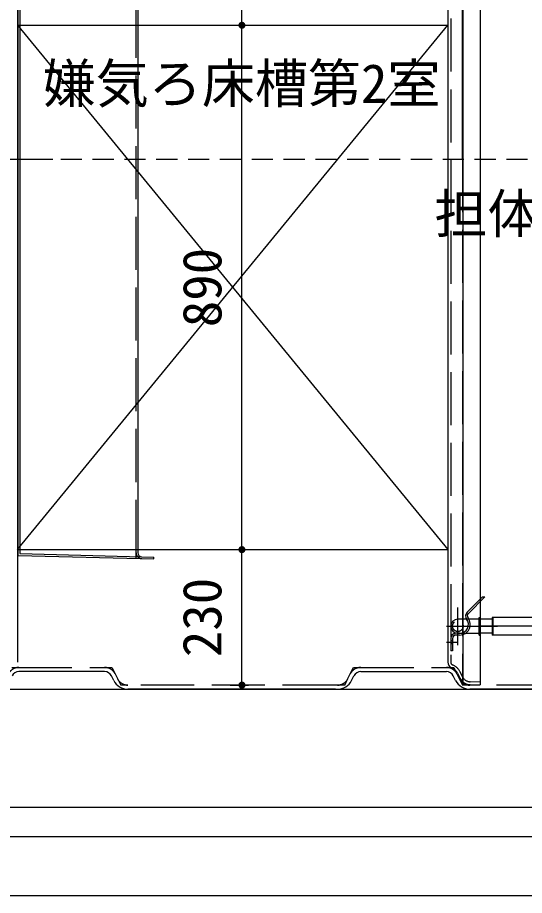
# Model space of a CAD drawing. Units: millimetres, scale not verified. Extents: x -8910 to 8910, y -6308 to 6308.
# Drawn here: x -5094 to -4234, y -4309 to -2819 of the extents above; entities that cross this region are included whole.
import ezdxf
from ezdxf.enums import TextEntityAlignment as Align

# ---------------------------------------------------------------- set-up
doc = ezdxf.new("R2010")
doc.units = ezdxf.units.MM
doc.header["$LTSCALE"] = 30
for name, pattern in [('CHAIN1', [8, 5, -1, 1, -1]), ('CHAIN2', [12, 9, -1, 1, -1]), ('DASHED1', [1.8, 1.2, -0.6]), ('DASHED3', [4, 3, -1]), ('DOUBLE_CHAIN2', [12.8, 9, -1, 0.6, -0.6, 0.6, -1])]:
    doc.linetypes.add(name, pattern=pattern)
for name, color, linetype, lineweight in [('0-0_製作', 5, 'Continuous', 25), ('0-1_空気管', 3, 'Continuous', 25), ('0-3_寸法', 92, 'Continuous', 25), ('0-4_09', 3, 'Continuous', 25), ('0-5_躯体', 3, 'Continuous', 25), ('0-B_機器', 2, 'Continuous', 25), ('0-C_9-6_SUNPO', 4, 'Continuous', 25), ('0-D_文字', 7, 'Continuous', 25)]:
    doc.layers.add(name, color=color, linetype=linetype, lineweight=lineweight)
doc.styles.add('ＭＳ ゴシック', font='')
doc.styles.get('ＭＳ ゴシック').set_extended_font_data('MS Gothic')

msp = doc.modelspace()

# ---------------------------------------------------------------- linework, layer by layer
at = {"layer": '0-0_製作', "color": 3}
for p, q in [((-5093.85, -2831.85), (-4363.85, -2831.85)), ((-5093.85, -2831.85), (-4363.85, -3721.85)), ((-5093.85, -3721.85), (-4363.85, -2831.85)), ((-5093.85, -3721.85), (-4363.85, -3721.85))]:
    msp.add_line(p, q, dxfattribs=at)
at = {"layer": '0-1_空気管'}
for p, q in [((-4308.85, -2209.41), (-4308.85, -3951.61)), ((-5093.85, -2220.59), (-5093.85, -3913.02)), ((-4363.85, -2220.59), (-4363.85, -3913.02)), ((-4338.85, -3058.85), (-4338.85, -2497.27)), ((-4337.87, -3946.77), (-4337.87, -2501.85)), ((-4862.85, -3737.64), (-4862.85, -3734.64)), ((-4946.21, -3928.85), (-5091.49, -3928.85)), ((-4511.49, -3928.85), (-4366.21, -3928.85)), ((-4347.39, -3931.81), (-4343.24, -3940.12)), ((-4930.64, -3943.93), (-4934.58, -3936.04)), ((-4527.06, -3943.93), (-4523.12, -3936.04)), ((-4350.64, -3943.93), (-4354.58, -3936.04)), ((-4554.44, -3958.85), (-4906.49, -3958.85)), ((-3951.21, -3958.85), (-4326.49, -3958.85)), ((-4325.87, -3951.17), (-4308.69, -3951.62))]:
    msp.add_line(p, q, dxfattribs=at)
at = {"layer": '0-1_空気管', "linetype": 'DASHED3'}
for p, q in [((-4358.85, -2220.59), (-4358.85, -3913.02)), ((-5093.85, -3058.85), (-5093.85, -3679.54)), ((-4363.85, -3058.85), (-4363.85, -3679.54)), ((-4338.85, -3058.85), (-4338.85, -3947.58)), ((-5091.49, -3921.85), (-4943.44, -3921.85)), ((-4928.32, -3932.91), (-4924.37, -3940.8)), ((-4533.32, -3940.8), (-4529.38, -3932.91)), ((-4511.49, -3921.85), (-4362.97, -3921.85)), ((-4348.32, -3932.91), (-4344.38, -3940.8)), ((-4338.77, -3937.88), (-4342.92, -3929.57)), ((-4308.85, -3946.61), (-4325.74, -3946.17)), ((-4554.44, -3951.85), (-4906.49, -3951.85)), ((-3951.21, -3951.85), (-4326.49, -3951.85))]:
    msp.add_line(p, q, dxfattribs=at)
at = {"layer": '0-1_空気管', "linetype": 'DASHED1'}
msp.add_line((-5992.55, -3058.85), (-3355.11, -3058.85), dxfattribs=at)
at = {"layer": '0-1_空気管', "linetype": 'CHAIN1'}
msp.add_line((-5184.2, -3058.85), (-5026.82, -3058.85), dxfattribs=at)
at = {"layer": '0-1_空気管', "linetype": 'DOUBLE_CHAIN2'}
for p, q in [((-5103.85, -3921.85), (-5091.49, -3921.85)), ((-4943.44, -3921.85), (-4933.85, -3921.85)), ((-4933.85, -3921.85), (-4928.32, -3932.91)), ((-4529.38, -3932.91), (-4523.85, -3921.85)), ((-4523.85, -3921.85), (-4511.49, -3921.85)), ((-4362.97, -3921.85), (-4353.85, -3921.85)), ((-4353.85, -3921.85), (-4348.32, -3932.91)), ((-4924.37, -3940.8), (-4918.85, -3951.85)), ((-4538.85, -3951.85), (-4533.32, -3940.8)), ((-4344.38, -3940.8), (-4338.85, -3951.85)), ((-4906.49, -3951.85), (-4918.85, -3951.85)), ((-4538.85, -3951.85), (-4554.44, -3951.85)), ((-4329.27, -3951.85), (-4338.85, -3951.85)), ((-4325.87, -3951.17), (-4337.87, -3950.85))]:
    msp.add_line(p, q, dxfattribs=at)
msp.add_lwpolyline([(-4343.24, -3940.12), (-4337.87, -3950.85), (-4337.87, -3946.77)], dxfattribs=at)
at = {"layer": '0-1_空気管'}
for centre, radius, start, end in [((-4353.85, -3913.02), 10, 180, 247.595), ((-5091.49, -3941.85), 13, 90, 153.435), ((-4946.21, -3941.85), 13, 26.565, 90), ((-4511.49, -3941.85), 13, 90, 153.435), ((-4366.21, -3941.85), 13, 26.565, 90), ((-4365.28, -3940.76), 20, 26.565, 67.595), ((-4906.49, -3931.85), 27, 206.565, 270), ((-4551.21, -3931.85), 27, 270, 333.435), ((-4326.49, -3931.85), 27, 206.565, 270), ((-4325.35, -3931.17), 20, 206.565, 268.5)]:
    msp.add_arc(centre, radius, start, end, dxfattribs=at)
at = {"layer": '0-1_空気管', "linetype": 'DASHED3'}
for centre, radius, start, end in [((-4353.85, -3913.02), 5, 180, 247.595), ((-4365.28, -3940.76), 25, 26.565, 67.595), ((-5091.49, -3941.85), 20, 90, 153.435), ((-4946.21, -3941.85), 20, 26.565, 90), ((-4511.49, -3941.85), 20, 90, 153.435), ((-4366.21, -3941.85), 20, 26.565, 90), ((-4906.49, -3931.85), 20, 206.565, 270), ((-4551.21, -3931.85), 20, 270, 333.435), ((-4326.49, -3931.85), 20, 206.565, 270), ((-4325.35, -3931.17), 15, 206.565, 268.5)]:
    msp.add_arc(centre, radius, start, end, dxfattribs=at)
at = {"layer": '0-3_寸法', "color": 3}
for p, q in [((-4733.16, -2831.85), (-4701.86, -2831.85)), ((-4733.16, -3721.85), (-4701.86, -3721.85)), ((-4733.16, -3951.85), (-4701.86, -3951.85))]:
    msp.add_line(p, q, dxfattribs=at)
at = {"layer": '0-3_寸法'}
for points in [[(-4719.05, -2830.73), (-4713.16, -2831.85), (-4719.14, -2831.48)], [(-4718.86, -2830), (-4713.16, -2831.85), (-4719.05, -2830.73)], [(-4718.59, -2829.3), (-4713.16, -2831.85), (-4718.86, -2830)], [(-4718.22, -2828.64), (-4713.16, -2831.85), (-4718.59, -2829.3)], [(-4717.78, -2828.03), (-4713.16, -2831.85), (-4718.22, -2828.64)], [(-4717.26, -2827.48), (-4713.16, -2831.85), (-4717.78, -2828.03)], [(-4716.68, -2827), (-4713.16, -2831.85), (-4717.26, -2827.48)], [(-4716.05, -2826.6), (-4713.16, -2831.85), (-4716.68, -2827)], [(-4716.05, -2826.6), (-4713.16, -2825.85), (-4713.16, -2831.85)], [(-4715.37, -2826.28), (-4713.16, -2825.85), (-4716.05, -2826.6)], [(-4714.65, -2826.04), (-4713.16, -2825.85), (-4715.37, -2826.28)], [(-4713.91, -2825.9), (-4713.16, -2825.85), (-4714.65, -2826.04)], [(-4713.16, -2825.85), (-4707.16, -2831.85), (-4713.16, -2831.85)], [(-4712.78, -2825.87), (-4707.16, -2831.85), (-4713.16, -2825.85)], [(-4712.03, -2825.96), (-4707.16, -2831.85), (-4712.78, -2825.87)], [(-4711.3, -2826.15), (-4707.16, -2831.85), (-4712.03, -2825.96)], [(-4710.6, -2826.43), (-4707.16, -2831.85), (-4711.3, -2826.15)], [(-4709.94, -2826.79), (-4707.16, -2831.85), (-4710.6, -2826.43)], [(-4709.94, -2826.79), (-4707.2, -2831.1), (-4707.16, -2831.85)], [(-4709.33, -2827.23), (-4707.2, -2831.1), (-4709.94, -2826.79)], [(-4709.33, -2827.23), (-4707.35, -2830.36), (-4707.2, -2831.1)], [(-4708.78, -2827.75), (-4707.35, -2830.36), (-4709.33, -2827.23)], [(-4708.78, -2827.75), (-4707.58, -2829.65), (-4707.35, -2830.36)], [(-4708.3, -2828.33), (-4707.58, -2829.65), (-4708.78, -2827.75)], [(-4708.3, -2828.33), (-4707.9, -2828.96), (-4707.58, -2829.65)], [(-4719.14, -2831.48), (-4713.16, -2831.85), (-4719.16, -2831.85)], [(-4719.16, -2831.85), (-4716.37, -2836.92), (-4719.11, -2832.61)], [(-4719.16, -2831.85), (-4715.71, -2837.28), (-4716.37, -2836.92)], [(-4713.16, -2831.85), (-4715.71, -2837.28), (-4719.16, -2831.85)], [(-4719.11, -2832.61), (-4716.98, -2836.48), (-4718.97, -2833.35)], [(-4719.11, -2832.61), (-4716.37, -2836.92), (-4716.98, -2836.48)], [(-4718.97, -2833.35), (-4717.53, -2835.96), (-4718.74, -2834.06)], [(-4718.97, -2833.35), (-4716.98, -2836.48), (-4717.53, -2835.96)], [(-4718.74, -2834.06), (-4718.01, -2835.38), (-4718.41, -2834.74)], [(-4718.74, -2834.06), (-4717.53, -2835.96), (-4718.01, -2835.38)], [(-4713.16, -2831.85), (-4715.01, -2837.56), (-4715.71, -2837.28)], [(-4713.16, -2831.85), (-4714.28, -2837.75), (-4715.01, -2837.56)], [(-4713.16, -2831.85), (-4713.53, -2837.84), (-4714.28, -2837.75)], [(-4713.16, -2831.85), (-4713.16, -2837.85), (-4713.53, -2837.84)], [(-4713.16, -2831.85), (-4712.4, -2837.81), (-4713.16, -2837.85)], [(-4713.16, -2831.85), (-4711.66, -2837.67), (-4712.4, -2837.81)], [(-4713.16, -2831.85), (-4710.95, -2837.43), (-4711.66, -2837.67)], [(-4713.16, -2831.85), (-4710.27, -2837.11), (-4710.95, -2837.43)], [(-4713.16, -2831.85), (-4709.63, -2836.71), (-4710.27, -2837.11)], [(-4707.16, -2831.85), (-4709.63, -2836.71), (-4713.16, -2831.85)], [(-4707.16, -2831.85), (-4709.05, -2836.23), (-4709.63, -2836.71)], [(-4707.16, -2831.85), (-4708.53, -2835.68), (-4709.05, -2836.23)], [(-4707.16, -2831.85), (-4708.09, -2835.07), (-4708.53, -2835.68)], [(-4707.16, -2831.85), (-4707.73, -2834.41), (-4708.09, -2835.07)], [(-4707.16, -2831.85), (-4707.45, -2833.71), (-4707.73, -2834.41)], [(-4707.16, -2831.85), (-4707.26, -2832.98), (-4707.45, -2833.71)], [(-4707.16, -2831.85), (-4707.17, -2832.23), (-4707.26, -2832.98)], [(-4719.14, -3721.48), (-4713.16, -3721.85), (-4719.16, -3721.85)], [(-4719.16, -3721.85), (-4715.01, -3727.56), (-4719.11, -3722.6)], [(-4719.16, -3721.85), (-4714.28, -3727.75), (-4715.01, -3727.56)], [(-4713.16, -3721.85), (-4714.28, -3727.75), (-4719.16, -3721.85)], [(-4719.05, -3720.73), (-4713.16, -3721.85), (-4719.14, -3721.48)], [(-4719.11, -3722.6), (-4715.71, -3727.28), (-4718.97, -3723.34)], [(-4719.11, -3722.6), (-4715.01, -3727.56), (-4715.71, -3727.28)], [(-4718.86, -3720), (-4713.16, -3721.85), (-4719.05, -3720.73)], [(-4718.97, -3723.34), (-4716.37, -3726.92), (-4718.74, -3724.06)], [(-4718.97, -3723.34), (-4715.71, -3727.28), (-4716.37, -3726.92)], [(-4718.59, -3719.3), (-4713.16, -3721.85), (-4718.86, -3720)], [(-4718.74, -3724.06), (-4716.98, -3726.48), (-4718.41, -3724.74)], [(-4718.74, -3724.06), (-4716.37, -3726.92), (-4716.98, -3726.48)], [(-4718.22, -3718.64), (-4713.16, -3721.85), (-4718.59, -3719.3)], [(-4718.41, -3724.74), (-4717.53, -3725.96), (-4718.01, -3725.38)], [(-4718.41, -3724.74), (-4716.98, -3726.48), (-4717.53, -3725.96)], [(-4717.78, -3718.03), (-4713.16, -3721.85), (-4718.22, -3718.64)], [(-4717.26, -3717.48), (-4713.16, -3721.85), (-4717.78, -3718.03)], [(-4716.68, -3717), (-4713.16, -3721.85), (-4717.26, -3717.48)], [(-4716.68, -3717), (-4713.16, -3715.85), (-4713.16, -3721.85)], [(-4716.05, -3716.59), (-4713.16, -3715.85), (-4716.68, -3717)], [(-4715.37, -3716.27), (-4713.16, -3715.85), (-4716.05, -3716.59)], [(-4714.65, -3716.04), (-4713.16, -3715.85), (-4715.37, -3716.27)], [(-4713.91, -3715.9), (-4713.16, -3715.85), (-4714.65, -3716.04)], [(-4713.16, -3721.85), (-4713.53, -3727.84), (-4714.28, -3727.75)], [(-4713.16, -3721.85), (-4713.16, -3727.85), (-4713.53, -3727.84)], [(-4713.16, -3715.85), (-4707.16, -3721.85), (-4713.16, -3721.85)], [(-4712.78, -3715.86), (-4707.16, -3721.85), (-4713.16, -3715.85)], [(-4713.16, -3721.85), (-4712.4, -3727.8), (-4713.16, -3727.85)], [(-4713.16, -3721.85), (-4711.66, -3727.66), (-4712.4, -3727.8)], [(-4713.16, -3721.85), (-4710.95, -3727.43), (-4711.66, -3727.66)], [(-4713.16, -3721.85), (-4710.27, -3727.11), (-4710.95, -3727.43)], [(-4713.16, -3721.85), (-4709.63, -3726.71), (-4710.27, -3727.11)], [(-4713.16, -3721.85), (-4709.05, -3726.23), (-4709.63, -3726.71)], [(-4707.16, -3721.85), (-4709.05, -3726.23), (-4713.16, -3721.85)], [(-4712.03, -3715.96), (-4707.16, -3721.85), (-4712.78, -3715.86)], [(-4711.3, -3716.15), (-4707.16, -3721.85), (-4712.03, -3715.96)], [(-4711.3, -3716.15), (-4707.2, -3721.1), (-4707.16, -3721.85)], [(-4710.6, -3716.42), (-4707.2, -3721.1), (-4711.3, -3716.15)], [(-4710.6, -3716.42), (-4707.35, -3720.36), (-4707.2, -3721.1)], [(-4709.94, -3716.79), (-4707.35, -3720.36), (-4710.6, -3716.42)], [(-4709.94, -3716.79), (-4707.58, -3719.64), (-4707.35, -3720.36)], [(-4709.33, -3717.23), (-4707.58, -3719.64), (-4709.94, -3716.79)], [(-4709.33, -3717.23), (-4707.9, -3718.96), (-4707.58, -3719.64)], [(-4708.78, -3717.74), (-4707.9, -3718.96), (-4709.33, -3717.23)], [(-4707.16, -3721.85), (-4708.53, -3725.68), (-4709.05, -3726.23)], [(-4708.78, -3717.74), (-4708.3, -3718.33), (-4707.9, -3718.96)], [(-4707.16, -3721.85), (-4708.09, -3725.07), (-4708.53, -3725.68)], [(-4707.16, -3721.85), (-4707.73, -3724.41), (-4708.09, -3725.07)], [(-4707.16, -3721.85), (-4707.45, -3723.71), (-4707.73, -3724.41)], [(-4707.16, -3721.85), (-4707.26, -3722.98), (-4707.45, -3723.71)], [(-4707.16, -3721.85), (-4707.17, -3722.23), (-4707.26, -3722.98)], [(-4718.22, -3948.64), (-4713.16, -3951.85), (-4718.59, -3949.3)], [(-4717.78, -3948.03), (-4713.16, -3951.85), (-4718.22, -3948.64)], [(-4717.26, -3947.48), (-4713.16, -3951.85), (-4717.78, -3948.03)], [(-4716.68, -3947), (-4713.16, -3951.85), (-4717.26, -3947.48)], [(-4716.68, -3947), (-4713.16, -3945.85), (-4713.16, -3951.85)], [(-4716.05, -3946.59), (-4713.16, -3945.85), (-4716.68, -3947)], [(-4715.37, -3946.27), (-4713.16, -3945.85), (-4716.05, -3946.59)], [(-4714.65, -3946.04), (-4713.16, -3945.85), (-4715.37, -3946.27)], [(-4713.91, -3945.9), (-4713.16, -3945.85), (-4714.65, -3946.04)], [(-4713.16, -3945.85), (-4707.16, -3951.85), (-4713.16, -3951.85)], [(-4712.78, -3945.86), (-4707.16, -3951.85), (-4713.16, -3945.85)], [(-4712.03, -3945.96), (-4707.16, -3951.85), (-4712.78, -3945.86)], [(-4712.03, -3945.96), (-4707.2, -3951.1), (-4707.16, -3951.85)], [(-4711.3, -3946.15), (-4707.2, -3951.1), (-4712.03, -3945.96)], [(-4711.3, -3946.15), (-4707.35, -3950.36), (-4707.2, -3951.1)], [(-4710.6, -3946.42), (-4707.35, -3950.36), (-4711.3, -3946.15)], [(-4710.6, -3946.42), (-4707.58, -3949.64), (-4707.35, -3950.36)], [(-4709.94, -3946.79), (-4707.58, -3949.64), (-4710.6, -3946.42)], [(-4709.94, -3946.79), (-4707.9, -3948.96), (-4707.58, -3949.64)], [(-4709.33, -3947.23), (-4707.9, -3948.96), (-4709.94, -3946.79)], [(-4709.33, -3947.23), (-4708.3, -3948.33), (-4707.9, -3948.96)], [(-4708.78, -3947.74), (-4708.3, -3948.33), (-4709.33, -3947.23)], [(-4719.14, -3951.48), (-4713.16, -3951.85), (-4719.16, -3951.85)], [(-4719.16, -3951.85), (-4714.28, -3957.75), (-4719.11, -3952.6)], [(-4719.16, -3951.85), (-4713.53, -3957.84), (-4714.28, -3957.75)], [(-4713.16, -3951.85), (-4713.53, -3957.84), (-4719.16, -3951.85)], [(-4719.05, -3950.73), (-4713.16, -3951.85), (-4719.14, -3951.48)], [(-4719.11, -3952.6), (-4715.01, -3957.56), (-4718.97, -3953.34)], [(-4719.11, -3952.6), (-4714.28, -3957.75), (-4715.01, -3957.56)], [(-4718.86, -3950), (-4713.16, -3951.85), (-4719.05, -3950.73)], [(-4718.97, -3953.34), (-4715.71, -3957.28), (-4718.74, -3954.06)], [(-4718.97, -3953.34), (-4715.01, -3957.56), (-4715.71, -3957.28)], [(-4718.59, -3949.3), (-4713.16, -3951.85), (-4718.86, -3950)], [(-4718.74, -3954.06), (-4716.37, -3956.92), (-4718.41, -3954.74)], [(-4718.74, -3954.06), (-4715.71, -3957.28), (-4716.37, -3956.92)], [(-4718.41, -3954.74), (-4716.98, -3956.48), (-4718.01, -3955.38)], [(-4718.41, -3954.74), (-4716.37, -3956.92), (-4716.98, -3956.48)], [(-4718.01, -3955.38), (-4716.98, -3956.48), (-4717.53, -3955.96)], [(-4713.16, -3951.85), (-4713.16, -3957.85), (-4713.53, -3957.84)], [(-4713.16, -3951.85), (-4712.4, -3957.8), (-4713.16, -3957.85)], [(-4713.16, -3951.85), (-4711.66, -3957.66), (-4712.4, -3957.8)], [(-4713.16, -3951.85), (-4710.95, -3957.43), (-4711.66, -3957.66)], [(-4713.16, -3951.85), (-4710.27, -3957.11), (-4710.95, -3957.43)], [(-4713.16, -3951.85), (-4709.63, -3956.71), (-4710.27, -3957.11)], [(-4713.16, -3951.85), (-4709.05, -3956.23), (-4709.63, -3956.71)], [(-4707.16, -3951.85), (-4709.05, -3956.23), (-4713.16, -3951.85)], [(-4707.16, -3951.85), (-4708.53, -3955.68), (-4709.05, -3956.23)], [(-4707.16, -3951.85), (-4708.09, -3955.07), (-4708.53, -3955.68)], [(-4707.16, -3951.85), (-4707.73, -3954.41), (-4708.09, -3955.07)], [(-4707.16, -3951.85), (-4707.45, -3953.71), (-4707.73, -3954.41)], [(-4707.16, -3951.85), (-4707.26, -3952.98), (-4707.45, -3953.71)], [(-4707.16, -3951.85), (-4707.17, -3952.23), (-4707.26, -3952.98)]]:
    msp.add_solid(points, dxfattribs=at)
at = {"layer": '0-4_09'}
for p, q in [((-5092.85, -3731.62), (-5092.85, -2331.59)), ((-4889.85, -2326.36), (-4889.85, -3727.11)), ((-5092.85, -3731.62), (-4862.85, -3737.64))]:
    msp.add_line(p, q, dxfattribs=at)
at = {"layer": '0-4_09', "linetype": 'DASHED3'}
msp.add_line((-4892.85, -3727.11), (-4892.85, -2326.36), dxfattribs=at)
at = {"layer": '0-4_09', "linetype": 'DOUBLE_CHAIN2'}
msp.add_line((-4892.85, -3736.85), (-4892.85, -3727.11), dxfattribs=at)
at = {"layer": '0-4_09'}
msp.add_lwpolyline([(-5089.85, -2331.59), (-5089.85, -3728.69), (-4862.85, -3734.64)], dxfattribs=at)
at = {"layer": '0-4_09', "linetype": 'DASHED3'}
msp.add_arc((-4882.85, -3727.11), 10, 180, 268.5, dxfattribs=at)
at = {"layer": '0-4_09'}
msp.add_arc((-4882.85, -3727.11), 7, 180, 268.5, dxfattribs=at)
at = {"layer": '0-5_躯体', "linetype": 'CHAIN2'}
for p, q in [((-4346.85, -3883.85), (-4346.85, -3819.85)), ((-4365.83, -3851.85), (-4310.85, -3851.85))]:
    msp.add_line(p, q, dxfattribs=at)
at = {"layer": '0-5_躯体'}
for p, q in [((-4310.85, -3839.85), (-4346.85, -3839.85)), ((-3985.35, -3836.85), (-4286.85, -3836.85)), ((-4346.85, -3863.85), (-4310.85, -3863.85)), ((-3985.35, -3866.85), (-4288.35, -3866.85))]:
    msp.add_line(p, q, dxfattribs=at)
at = {"layer": '0-5_躯体', "linetype": 'CHAIN1'}
msp.add_line((-3945.24, -3851.85), (-4310.85, -3851.85), dxfattribs=at)
at = {"layer": '0-5_躯体', "linetype": 'DASHED1'}
msp.add_circle((-4346.85, -3851.85), 9, dxfattribs=at)
at = {"layer": '0-5_躯体'}
msp.add_arc((-4346.85, -3851.85), 12, 90, 270, dxfattribs=at)
at = {"layer": '0-B_機器', "color": 3}
for p, q in [((-4304.85, -3801.85), (-4331.04, -3828.05)), ((-4310.85, -3866.85), (-4310.85, -3836.86)), ((-4288.85, -3839.86), (-4308.85, -3839.86)), ((-4286.85, -3836.86), (-4288.85, -3836.86)), ((-4288.85, -3836.86), (-4288.85, -3866.85)), ((-4286.85, -3866.85), (-4286.85, -3836.86)), ((-4358.85, -3872.85), (-4358.85, -3893.85)), ((-4355.85, -3872.85), (-4355.85, -3893.85)), ((-4343.85, -3863.85), (-4349.85, -3863.85)), ((-4343.85, -3866.85), (-4349.85, -3866.85)), ((-4310.85, -3866.85), (-4308.85, -3866.85)), ((-4288.85, -3863.85), (-4308.85, -3863.85)), ((-4286.85, -3866.85), (-4288.85, -3866.85)), ((-4355.85, -3893.85), (-4358.85, -3893.85))]:
    msp.add_line(p, q, dxfattribs=at)
at = {"layer": '0-B_機器', "color": 3, "linetype": 'CHAIN2'}
for p, q in [((-4318.24, -3851.85), (-4279.45, -3851.85)), ((-4365.95, -3878.85), (-4347.15, -3878.85))]:
    msp.add_line(p, q, dxfattribs=at)
at = {"layer": '0-B_機器', "color": 3, "linetype": 'DASHED1'}
for p, q in [((-4358.85, -3876.35), (-4355.85, -3876.35)), ((-4358.85, -3881.35), (-4355.85, -3881.35))]:
    msp.add_line(p, q, dxfattribs=at)
at = {"layer": '0-B_機器'}
for p, q in [((-6073.85, -3958.85), (-3273.85, -3958.85)), ((-6123.85, -4158.85), (-3223.85, -4158.85)), ((-6123.85, -4208.85), (-3223.85, -4208.85))]:
    msp.add_line(p, q, dxfattribs=at)
at = {"layer": '0-B_機器', "color": 3}
for points in [[(-4304.85, -3801.85), (-4300.85, -3801.85), (-4329.02, -3830.03)], [(-4310.85, -3836.86), (-4308.85, -3836.86), (-4308.85, -3866.85)]]:
    msp.add_lwpolyline(points, dxfattribs=at)
at = {"layer": '0-B_機器'}
msp.add_lwpolyline([(-6123.85, -4158.85), (-6123.85, -4308.85), (-3223.85, -4308.85)], dxfattribs=at)
at = {"layer": '0-B_機器', "color": 3}
for centre, radius, start, end in [((-4324.68, -3834.41), 9, 135, 216.993), ((-4343.85, -3848.85), 18, 270, 37.406), ((-4343.85, -3848.85), 15, 270, 36.993), ((-4324.78, -3834.27), 6, 135, 217.406), ((-4349.85, -3872.85), 9, 90, 180), ((-4349.85, -3872.85), 6, 90, 180)]:
    msp.add_arc(centre, radius, start, end, dxfattribs=at)
at = {"layer": '0-C_9-6_SUNPO'}
for p, q in [((-4713.16, -2831.85), (-4713.16, -2501.85)), ((-4713.16, -3721.85), (-4713.16, -2831.85)), ((-4713.16, -3951.85), (-4713.16, -3721.85))]:
    msp.add_line(p, q, dxfattribs=at)

# ---------------------------------------------------------------- texts
at = {"layer": '0-3_寸法', "color": 4, "style": 'ＭＳ ゴシック'}
for s, p in [('890', (-4728.16, -3344.35)), ('230', (-4728.16, -3904.35))]:
    msp.add_text(s, height=65.98, rotation=90, dxfattribs=at).set_placement(p, align=Align.BOTTOM_LEFT)
at = {"layer": '0-D_文字', "color": 4, "style": 'ＭＳ ゴシック'}
for s, p in [('嫌気ろ床槽第2室', (-5051.17, -2983.4)), ('担体流動槽', (-4386.63, -3204.42))]:
    msp.add_text(s, height=65.98, dxfattribs=at).set_placement(p, align=Align.BOTTOM_LEFT)

doc.saveas('drawing.dxf')
